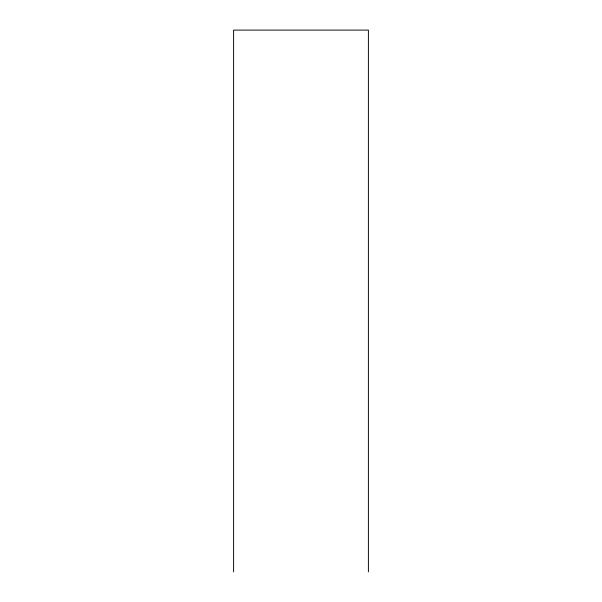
<?xml version="1.0" encoding="UTF-8"?>
<svg xmlns="http://www.w3.org/2000/svg" width="602" height="602" viewBox="0 0 602 602"><rect width="100%" height="100%" fill="white"/><g stroke="black" fill="none" stroke-linecap="round" stroke-linejoin="round"><path stroke-width="0.9" d="M368.401 571.9L368.401 30.1L233.599 30.1L233.599 571.9"/></g></svg>
